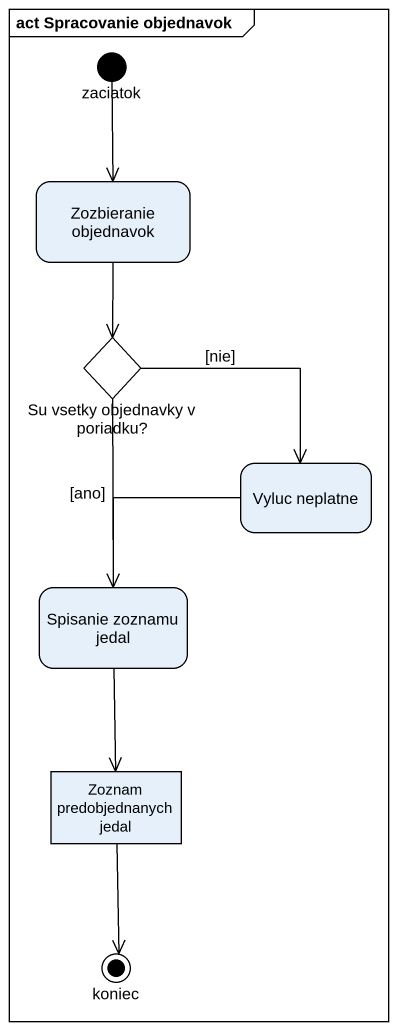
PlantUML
@startuml
mainframe act Spracovanie objednavok
hide empty description
state zaciatok <<start>>
state "Zozbieranie objednavok" as Zozbieranie_objednavok
state "Su vsetky objednavky v poriadku?" as Su_vsetky_objednavky_v <<choice>>
state "Vyluc neplatne" as Vyluc_neplatne
state "Spisanie zoznamu jedal" as Spisanie_zoznamu_jedal
state "Zoznam predobjednanych jedal" as Zoznam_predobjednanych_jedal <<object>>
state koniec <<end>>
zaciatok --> Zozbieranie_objednavok
Zozbieranie_objednavok --> Su_vsetky_objednavky_v
Su_vsetky_objednavky_v --> Vyluc_neplatne : [nie]
Su_vsetky_objednavky_v --> Spisanie_zoznamu_jedal : [ano]
Vyluc_neplatne --> Spisanie_zoznamu_jedal
Spisanie_zoznamu_jedal --> Zoznam_predobjednanych_jedal
Zoznam_predobjednanych_jedal --> koniec
@enduml
